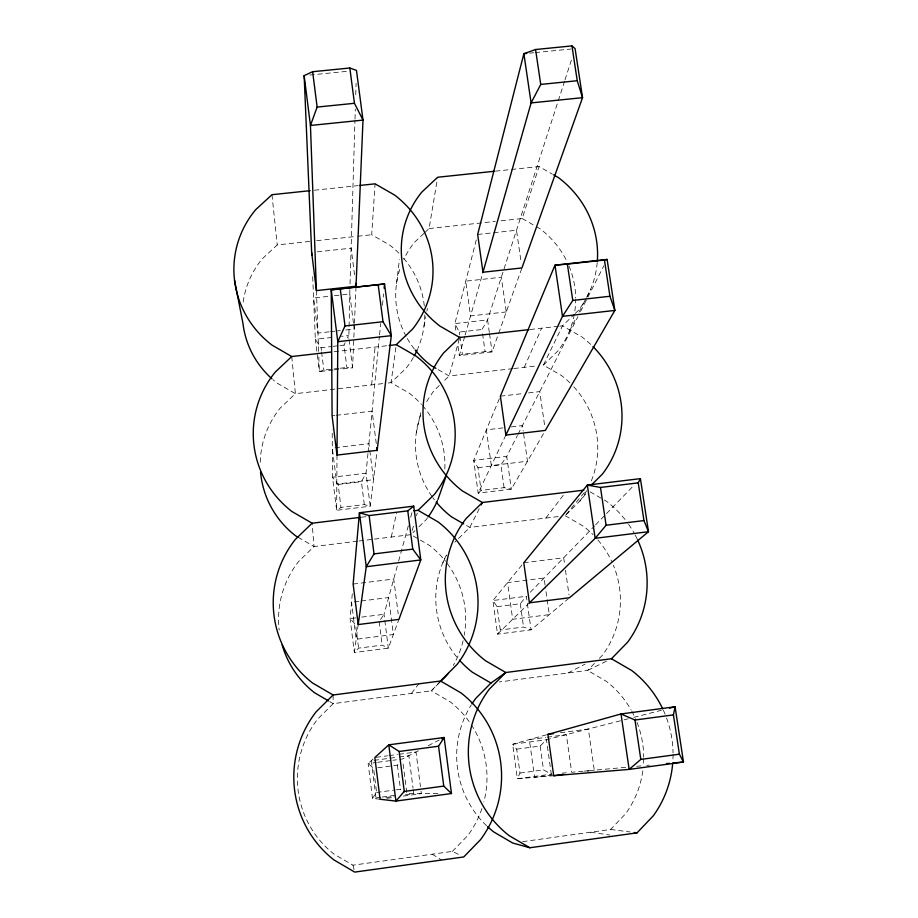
<?xml version="1.0" encoding="UTF-8"?>
<svg xmlns="http://www.w3.org/2000/svg" width="918" height="918" viewBox="0 0 918 918"><rect width="100%" height="100%" fill="white"/><g stroke="black" fill="none" stroke-linecap="round" stroke-linejoin="round"><path stroke-width="0.69" stroke-dasharray="4.59 3.44" d="M337.009 455.087L336.631 510.293L370.241 506.22L377.149 450.336M349.861 289.709L348.84 338.386M350.033 283.983L354.956 120.579M355.002 119.145L355.312 109.104M355.736 94.772L356.081 83.297M354.394 324.731L352.592 367.785L340.13 369.208M354.463 323.308L356.023 286.232M398.894 253.161A91.215 88.151 6 0 0 389.565 245.014L371.698 234.744L375.072 183.841M352.282 593.843L350.114 618.594L354.337 652.514L388.337 648.154L398.917 619.398M371.641 384.906L375.06 347.073M367.957 453.549L366.03 473.206L370.241 506.22L364.297 504.579L340.991 507.402L336.631 510.293L332.511 477.211L332.19 429.808M368.095 452.149L379.421 336.24M379.559 334.829L380.66 323.526M382.462 305.155L383.563 293.852M396.519 283.639L399.433 259.61M395.876 347.486L391.057 382.668L409.153 393.122A92.362 90.653 4.6 0 1 421.523 404.494M358.215 624.561L354.337 652.514L358.571 648.142L382.152 645.125L388.337 648.154L384.022 614.303L398.251 562.505M424.919 232.483L429.085 228.559L437.427 178.631M423.967 326.395L425.814 316.71M426.87 311.179L427.398 308.414M391.275 537.053L396.587 512.933M416.279 432.791L421.006 411.849M476.27 239.954L454.892 323.595L456.235 333.337M459.321 338.857L449.154 375.978L443.256 381.67M398.63 561.127L408.441 525.394M410.702 517.144L412.216 511.647M464.726 336.447L459.287 355.599L492.059 351.846L498.222 334.554M465.116 335.081L482.983 272.233M412.125 530.581L414.11 523.834M416.485 515.732L417.288 513.024M564.593 81.14L487.584 319.912L481.996 329.505L482.386 332.282M565.029 79.786L572.029 58.098M501.01 220.802L522.17 218.518L539.096 166.56L552.418 174.191M498.692 333.223L521.929 267.941M499.312 398.779L473.665 460.343L478.175 493.15L511.315 489.133L545.338 430.416M524.27 367.315L541.654 328.196M546.577 734.767L512.646 744.257L516.696 749.168L519.99 773.071L517.373 778.751L553.703 775.71M349.024 339.786L352.592 367.785L346.878 367.464L344.043 345.111L345.157 342.724M347.371 337.962L348.484 335.586L341.576 336.355M442.832 562.814L446.412 555.149A92.993 91.685 46.3 0 0 458.518 659.101M505.864 435.086L478.175 493.15L481.101 490.441L504.085 487.665L511.315 489.133L506.725 456.395L517.396 435.453M569.871 382.76A91.525 89.436 25.6 0 0 561.403 375.496L543.387 365.123L562.505 325.833L574.301 314.358M479.242 508.733L469.764 527.414L454.869 542.136M569.309 331.341L576.435 317.284M579.029 312.166L586.166 298.098M586.809 296.824L590.699 289.159M518.027 434.214L577.961 316.607M580.555 311.523L603.872 265.772M364.297 504.579L361.394 481.675L366.03 473.206L332.511 477.211L338.134 484.463L340.991 507.402M380.557 619.547L384.022 614.303L361.417 617.16M521.986 564.96L492.909 600.521L497.097 606.683L500.299 630L497.522 634.154L531.063 629.851L568.391 598.651M504.085 487.665L500.918 464.944L506.725 456.395L473.665 460.343L477.98 467.698L481.101 490.441M373.087 759.106L368.152 763.581L373.592 768.343L376.598 792.463L372.49 798.373L380.075 799.257M411.459 693.423L418.769 683.841M545.831 518.073L565.477 492.392M497.097 606.683L520.299 603.734L526.347 596.287L531.063 629.851L523.547 627.017L500.299 630M377.791 767.781L397.391 765.153L400.776 761.045M566.073 514.619L585.718 490.901M566.154 514.723L579.774 501.125L586.143 493.517M440.56 681.007L431.357 690.829L333.223 703.636L317.72 719.024A96 94.749 -78.6 0 0 334.003 854.084L352.948 865.181L452.367 851.399L461.215 855.714M522.663 841.657L610.596 829.459L625.514 813.864A95.174 93.372 73.5 0 0 643.128 768.24M530.294 592.225L594.577 525.911M595.575 524.889L605.536 514.608M606.534 513.575L633.443 485.829M452.367 851.399L467.71 835.644A96 94.749 -78.6 0 0 481.904 808.574M594.462 663.393L587.577 670.427L499.358 681.948M599.374 658.367L602.334 655.349A92.993 91.685 46.3 0 0 613.373 565.224M439.447 682.705L431.357 690.829L449.981 701.673A96 94.749 -78.6 0 1 470.521 723.591M516.696 749.168L540.163 746.024L546.474 739.736L622.771 720.182M529.422 602.839L497.522 634.154L492.909 600.521L526.347 596.287M412.928 532.681L414.936 530.719M418.929 526.794L425.929 519.921A92.362 90.653 4.6 0 0 427.616 517.695M543.387 365.123L557.823 351.032A90.308 87.061 18.4 0 0 575.678 299.44M575.276 313.405L578.225 310.536A98.536 94.531 18.5 0 0 586.568 297.834M439.332 385.457L434.409 390.207A91.525 89.436 25.6 0 0 425.424 404.046M423.875 233.47L414.5 242.318A90.308 87.061 18.4 0 0 403.863 259.174M309.664 241.434L277.225 244.934L262.25 258.819A91.215 88.151 6 0 0 242.88 304.558M567.978 672.986L585.122 664.093M418.436 750.752L402.474 758.991L392.87 760.276M428.224 745.691L439.229 740.011M606.419 661.212L587.577 670.427L606.11 681.179A95.174 93.372 73.5 0 1 631.068 709.901M489.524 333.796L492.059 351.846L485.094 351.674L462.374 354.268L459.287 355.599L457.566 343.068M338.753 368.393L323.847 370.092L319.361 371.583L317.089 353.338M624.148 719.827L628.279 718.771M633.787 717.36L661.316 710.303M376.598 792.463L394.843 789.996M396.243 789.801L400.455 789.239L404.746 792.223M519.99 773.071L543.502 769.892L551.305 774.149L546.474 739.736L512.646 744.257L517.373 778.751L551.305 774.149M380.752 797.26L372.49 798.373L368.152 763.581L376.391 762.479M382.129 797.076L395.887 795.206M385.847 797.467L394.212 796.331M405.377 794.816L413.754 793.691L413.203 789.469M552.452 774.884L534.597 777.305L529.365 739.587L545.797 737.384M386.948 798.316L393.833 797.386M403.472 796.078L421.362 793.657L420.639 788.103M587.29 771.154L594.29 770.202L588.358 728.995L560.462 732.725M374.108 760.333L397.758 757.178M399.146 756.983L408.877 755.686L413.031 788.057M547.162 737.211L566.337 734.641L571.684 772.279L582.987 771.246M377.768 762.296L391.493 760.46M376.265 757.316L387.614 755.801M389.037 755.606L397.551 754.47M398.974 754.286L415.992 752.014L420.467 786.715M354.302 601.875L359.787 601.175M361.164 601.003L388.624 597.549L393.352 634.51L356.173 639.261L351.548 602.219M355.759 617.883L350.114 618.594L355.633 624.63L358.571 648.142M353.143 584.066L393.719 579.006L398.205 613.832M523.788 562.757L563.686 557.777L564.685 564.673M357.572 541.184L314.048 546.531L298.717 561.403A93.567 93.246 -9.3 0 0 279.198 630.161M358.984 541.012L373.018 539.291M374.418 539.118L410.931 534.643M558.27 516.547L469.764 527.414L464.887 524.58M361.382 517.224L367.211 516.513M338.134 484.463L361.394 481.675M477.98 467.698L500.918 464.944M335.127 447.709L368.91 443.715L369.621 449.246M503.007 427.891L486.368 429.853L491.325 465.564L527.483 461.226L523.398 432.447M511.326 426.904L522.422 425.596L523.203 431.081M382.737 383.621L295.389 393.684L277.236 383.185A91.215 88.151 6 0 1 272.91 379.65M388.234 382.99L391.057 382.668L405.894 368.439A91.215 88.151 6 0 0 413.57 357.102M512.933 368.623L449.154 375.978L437.117 369.025M513.851 368.52L536.56 365.903M332.098 415.797L334.852 415.475M336.229 415.315L372.1 411.126L376.426 444.737M500.39 396.186L522.881 393.57M528.504 392.915L539.75 391.607L544.936 427.639M334.118 351.72L387.786 345.638M530.111 329.505L558.339 326.303M559.693 326.154L562.505 325.833L582.184 337.147A99.993 97.354 25.4 0 1 591.972 345.593M340.108 368.233L346.878 367.464M333.211 370L319.361 371.583L318.695 353.04M334.588 369.839L338.742 369.369M329.126 331.823L317.972 333.085L313.589 298.006L328.885 296.307M330.514 331.673L334.703 331.203M336.091 331.042L340.28 330.572M345.856 329.952L354.222 329.011L353.682 324.811M331.914 337.445L315.344 339.316L316.917 351.938M312.682 276.651L315.344 339.316L321.048 347.715L331.868 346.488M333.223 346.338L338.639 345.719M339.981 345.57L344.043 345.111M489.328 332.408L487.584 319.912L454.892 323.595L459.321 332.075L481.996 329.505M334.439 295.699L349.735 294.001L353.499 323.411M317.295 251.842L351.112 248.17L354.566 274.952M477.67 234.457L516.501 230.246L521.126 262.353M316.71 240.677L356.195 236.419M357.607 236.259L371.698 234.744M429.085 228.559L495.376 221.41M314.346 190.233L358.123 185.62M495.422 171.161L539.096 166.56M309.802 75.047L349.402 71.099M529.56 53.141L533.828 52.716M535.251 52.578L570.812 49.033M562.172 773.151L566.245 772.784M584.399 771.109L594.29 770.202M597.125 769.95L626.856 767.218M636.759 766.312L641.005 765.922M646.674 765.405L649.496 765.142M437.794 793.588L406.904 793.714L402.83 761.768M610.596 829.459L630.081 831.972M590.744 832.213L609.85 835.07M522.17 218.518L535.205 225.989M536.387 226.677L539.945 228.708A90.308 87.061 18.4 0 1 567.324 262.227M590.136 491.864L603.057 499.323M604.239 500L606.591 501.366A101.726 100.051 44.3 0 1 627.797 523.157M565.178 515.698L583.446 526.266A92.993 91.685 46.3 0 1 593.051 534.678M413.375 536.055L429.291 545.292A93.567 93.246 -9.3 0 1 445.517 561.254M298.098 537.26L314.048 546.531L312.109 523.214M329.723 701.593L333.223 703.636L333.085 694.995M432.194 854.199L441.638 860.017M352.948 865.181L354.727 872.1M565.477 570.193L569.045 595.002M545.074 585.053L544.076 578.007L507.574 582.597L512.669 619.294L549.285 614.624L545.281 586.453M482.581 333.67L485.094 351.674M520.299 603.734L523.547 627.017M540.163 746.024L543.502 769.892M459.321 332.075L459.7 334.852M459.895 336.24L462.374 354.268M369.805 450.635L373.523 479.678L336.814 484.084L332.316 448.041M379.168 621.647L382.152 645.125M397.391 765.153L400.455 789.239M321.048 347.715L321.403 350.504M321.575 351.904L323.847 370.092M371.331 760.701L376.082 798.786M271.98 194.696L277.225 244.934M291.74 356.528L295.389 393.684L280.231 408.062A92.362 90.653 4.6 0 0 260.253 462.202M316.423 290.604L318.638 351.617M414.316 348.955A90.308 87.061 18.4 0 1 406.708 337.445M406.043 336.229A90.308 87.061 18.4 0 1 400.604 267.023M568.988 265.979A90.308 87.061 18.4 0 1 575.678 298.006M597.216 262.594A98.536 94.531 18.5 0 1 587.21 296.617M486.54 825.695A95.174 93.372 73.5 0 1 471.232 704.99M631.745 711.106A95.174 93.372 73.5 0 1 635.394 718.496M636.977 722.271A95.174 93.372 73.5 0 1 643.702 757.247M643.702 758.635A95.174 93.372 73.5 0 1 643.392 765.52M663.301 710.13A104.262 102.139 71.4 0 1 666.055 716.648M666.548 717.991A104.262 102.139 71.4 0 1 673.043 752.955M673.055 754.389A104.262 102.139 71.4 0 1 672.917 760.127M586.591 490.751A91.525 89.436 25.6 0 1 579.774 501.125M434.432 499.84A91.525 89.436 25.6 0 1 432.757 497.59M431.942 496.443A91.525 89.436 25.6 0 1 420.972 414.064M573.773 386.776A91.525 89.436 25.6 0 1 590.297 483.338M597.882 539.91A92.993 91.685 46.3 0 1 611.675 561.346M628.6 524.293A101.726 100.051 44.3 0 1 634.499 533.76M635.153 534.987A101.726 100.051 44.3 0 1 637.631 539.956M424.759 314.92A91.215 88.151 6 0 1 417.816 348.565M403.576 258.21A91.215 88.151 6 0 1 424.323 306.291M471.29 724.738A96 94.749 -78.6 0 1 483.889 801.862M422.464 405.549A92.362 90.653 4.6 0 1 444.714 471.072M447.238 563.491A93.567 93.246 -9.3 0 1 464.267 635.13M463.097 640.764A93.567 93.246 -9.3 0 1 453.308 665.401M506.277 311.925L470.555 315.941L465.736 281.172L501.343 277.236L506.277 311.925"/><path stroke-width="1.38" d="M337.009 455.087L337.79 341.703L331.237 289.847L384.527 283.96L391.32 335.655L377.149 450.336L337.009 455.087L332.098 415.797L331.237 289.847L384.527 283.96L384.114 288.206M311.65 252.45L316.423 290.604L356.023 286.232L363 120.097L356.471 70.399L349.827 68.012L312.636 71.707L304.145 75.62L311.776 255.296M358.215 624.561L366.248 566.716L359.431 512.737L413.72 506.151L420.788 559.946L398.917 619.398L358.215 624.561L353.143 584.066L359.431 512.737L369.139 515.572L407.764 510.878L413.72 506.151M673.571 762.938L683.474 762.032L679.389 754.194L673.433 714.892L675.086 706.768L621.004 713.963L547.908 734.4L553.703 775.71L629.151 769.399L683.474 762.032L675.086 706.768L669.578 708.18M482.983 272.233L531.109 102.919L540.736 84.433L535.561 49.526L571.948 45.9L575.081 48.608L582.54 97.664L521.929 267.941L482.983 272.233L477.67 234.457L523.868 53.714L535.561 49.526M437.966 499.415L445.769 477.165M312.636 71.707L317.135 107.073L310.445 125.468L316.423 290.604M340.314 289.17L345.007 325.982L337.79 341.703L391.32 335.655L383.013 321.713L378.216 284.993M505.864 435.086L562.505 316.331L572.763 300.438L567.37 264.12L554.977 265.164L500.39 396.186L505.864 435.086L545.338 430.416L614.865 310.422L607.108 259.415L554.977 265.164L562.505 316.331L614.865 310.422L609.931 296.262L604.434 260.035L607.108 259.415M481.135 504.992L482.398 502.502L583.791 490.166M529.422 602.839L595.162 538.315L648.487 531.694L643.954 520.575L638.228 482.857L640.42 478.634L587.325 485.071L523.788 562.757L529.422 602.839L569.447 597.767L648.487 531.694L640.42 478.634M369.139 515.572L374.016 553.91L366.248 566.716L420.788 559.946L412.767 549.125L407.764 510.878M451.484 793.531L443.761 786.095L438.54 746.219L444.117 737.487L388.784 744.842L374.854 757.499L380.075 799.257L395.899 801.081L451.484 793.531L444.117 737.487L441.673 738.749M643.954 520.575L606.087 525.245L595.162 538.315L587.325 485.071L600.487 487.447L638.228 482.857M443.761 786.095L404.264 791.431L395.899 801.081L388.784 744.842L399.169 751.475L438.54 746.219M487.561 826.648A95.174 93.372 73.5 0 0 493.884 832.029L512.726 843.034L529.881 847.75L637.035 832.855L653.318 815.769A104.262 102.139 71.4 0 0 672.722 762.961M471.978 703.831A95.174 93.372 73.5 0 1 475.88 698.265L490.958 683.038L505.772 672.515L611.445 658.757L627.533 642.29A101.726 100.051 44.3 0 0 637.631 539.956M440.56 681.007L460.962 692.883A105.214 103.849 -79.8 0 1 480.539 839.649L463.739 856.953L354.727 872.1L333.945 859.914A105.214 103.849 -79.8 0 1 316.102 711.84L333.085 694.995L440.56 681.007L457.153 664.345A102.403 101.932 -0.9 0 0 438.161 521.963L418.08 510.328L413.834 510.844M440.468 681.684L446.527 675.591A93.567 93.246 -9.3 0 0 448.145 673.422M591.582 484.865L602.518 473.963A99.993 97.354 25.4 0 0 593.005 346.602M418.08 510.328L434.466 494.286A100.98 98.811 5.7 0 0 416.038 356.092L396.255 344.675L389.198 345.478M359.982 517.396L312.109 523.214L295.332 539.44A102.403 101.932 -0.9 0 0 312.636 683.061L333.085 694.995M528.94 329.631L459.7 337.48L443.612 352.948A99.993 97.354 25.4 0 0 462.362 490.912L482.398 502.502L466.114 518.544A101.726 100.051 44.3 0 0 485.438 660.685L505.772 672.515L489.305 689.166A104.262 102.139 71.4 0 0 509.215 835.69L529.881 847.75M396.255 344.675L412.457 329.218A99.603 95.839 6.6 0 0 394.556 195.029L375.072 183.841L359.535 185.47M331.283 352.042L291.74 356.528L275.171 372.157A100.98 98.811 5.7 0 0 291.958 511.521L312.109 523.214M679.389 754.194L640.81 759.415L629.151 769.399L621.004 713.963L634.969 720.022L673.433 714.892M553.703 775.71L563.503 774.379M547.908 734.4L553.485 733.654M374.016 553.91L412.767 549.125M345.007 325.982L383.013 321.713M572.763 300.438L609.931 296.262M567.37 264.12L604.434 260.035M310.112 190.68L271.98 194.696L255.606 209.763A99.603 95.839 6.6 0 0 271.912 345.053L291.74 356.528M494.01 171.31L437.656 177.243L421.764 192.149A98.536 94.531 18.5 0 0 439.963 326.119L459.7 337.48M317.135 107.073L354.451 103.298L363 120.097L310.445 125.468L304.145 75.62M540.736 84.433L577.238 80.727L582.54 97.664L531.109 102.919L523.868 53.714L526.714 53.428M666.491 763.581L669.325 763.328M634.246 832.5L637.035 832.855M553.634 174.879L558.477 177.656A98.536 94.531 18.5 0 1 597.32 261.228M435.912 368.336L431.093 365.548A90.308 87.061 18.4 0 1 415.177 350.033M463.659 523.88L451.449 516.8A91.525 89.436 25.6 0 1 436.188 502.031M611.445 658.757L631.733 670.53A104.262 102.139 71.4 0 1 662.704 708.845M298.098 537.26L295.642 535.837A92.362 90.653 4.6 0 1 260.563 472.036M490.958 683.038L472.38 672.24A92.993 91.685 46.3 0 1 459.425 660.134M328.564 700.916L314.553 692.746A93.567 93.246 -9.3 0 1 282.147 644.861M234.526 280.185L242.995 323.629A91.215 88.151 6 0 0 271.866 378.721M571.948 45.9L577.238 80.727M600.487 487.447L606.087 525.245M634.969 720.022L640.81 759.415M349.827 68.012L354.451 103.298M355.656 283.41L356.023 286.232M376.793 447.536L377.149 450.336M399.169 751.475L404.264 791.431M417.265 349.792A91.215 88.151 6 0 1 414.236 355.897M437.427 500.689A92.362 90.653 4.6 0 1 428.442 516.559"/></g></svg>
